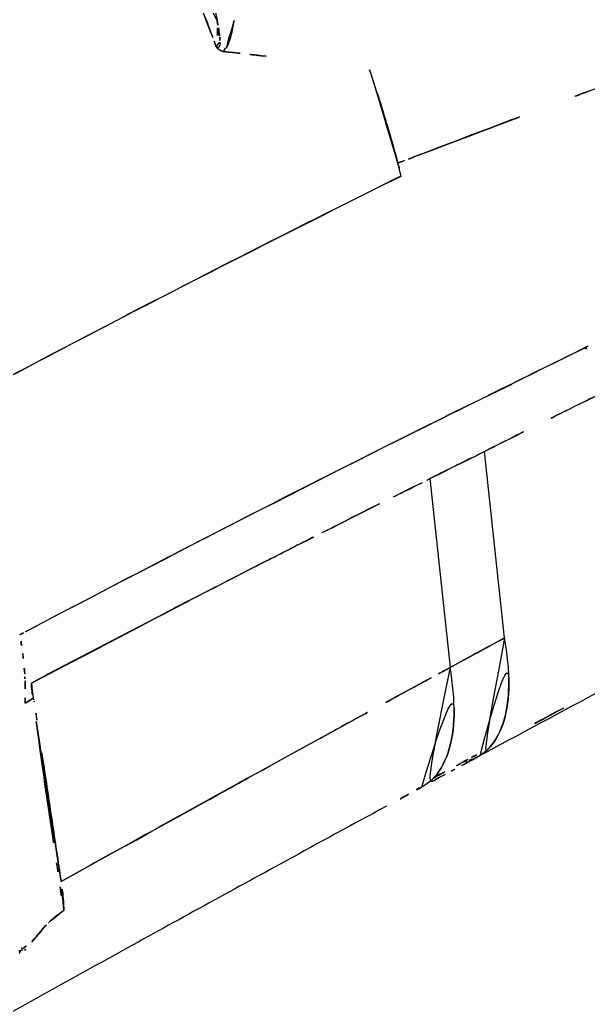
# Model space of a CAD drawing. Extents: x 16296660632 to 16296668616, y -37409619871 to -37409616241.
# Drawn here: x 16296668233.17 to 16296668260.86, y -37409617440.72 to -37409617392.24 of the extents above; entities that cross this region are included whole.
import ezdxf

# ---------------------------------------------------------------- set-up
doc = ezdxf.new("R2010")
doc.units = 0
doc.header["$LTSCALE"] = 10
doc.header["$MEASUREMENT"] = 0
doc.layers.get('0').update_dxf_attribs({"linetype": 'CONTINUOUS'})

msp = doc.modelspace()

# ---------------------------------------------------------------- linework, layer by layer
at = {"linetype": 'Continuous'}
for p, q in [((16296668251.76009, -37409617399.858124), (16296668251.59063, -37409617399.228706)), ((16296668256.794319, -37409617422.37796), (16296668255.81937, -37409617413.283813)), ((16296668253.154699, -37409617414.608818), (16296668254.138029, -37409617423.818916)), ((16296668233.8528, -37409617425.39785), (16296668233.729931, -37409617424.579353))]:
    msp.add_line(p, q, dxfattribs=at)
for points, start_tangent, end_tangent in [([(16296668242.467699, -37409617392.82328), (16296668239.29912, -37409617385.488548), (16296668235.219431, -37409617378.15921), (16296668230.536011, -37409617371.653503), (16296668225.370951, -37409617366.035957), (16296668219.840771, -37409617361.292717), (16296668213.861691, -37409617357.263527), (16296668207.38117, -37409617353.85125), (16296668205.102949, -37409617352.842102)], (-0.354527552, 0.935045568), (-0.920824799, 0.389976525)), ([(16296668205.42798, -37409617352.980957), (16296668207.71859, -37409617354.008667), (16296668214.1985, -37409617357.467346), (16296668220.134979, -37409617361.518417), (16296668225.59572, -37409617366.248268), (16296668230.66762, -37409617371.813766), (16296668235.27327, -37409617378.244331), (16296668239.317711, -37409617385.507446), (16296668242.46789, -37409617392.823196)], (0.919061776, -0.3941135), (0.353266395, -0.93552277)), ([(16296668242.775419, -37409617392.249649), (16296668242.74662, -37409617392.101196), (16296668242.701229, -37409617391.878319), (16296668242.653099, -37409617391.652473), (16296668242.605181, -37409617391.434921), (16296668242.55978, -37409617391.233597), (16296668242.51684, -37409617391.046883), (16296668242.47576, -37409617390.871323), (16296668242.43585, -37409617390.703468), (16296668242.396391, -37409617390.539909), (16296668242.35656, -37409617390.377136), (16296668242.31554, -37409617390.211739), (16296668242.27244, -37409617390.040253), (16296668242.22632, -37409617389.859177), (16296668242.176201, -37409617389.6651), (16296668242.121059, -37409617389.454552), (16296668242.05982, -37409617389.224083), (16296668241.991329, -37409617388.970238), (16296668241.91441, -37409617388.68959), (16296668241.827761, -37409617388.378754), (16296668241.72998, -37409617388.034317), (16296668241.61952, -37409617387.652939), (16296668241.49472, -37409617387.231354), (16296668241.353781, -37409617386.766258), (16296668241.194731, -37409617386.254593), (16296668241.015421, -37409617385.693283), (16296668240.813511, -37409617385.079498), (16296668240.58647, -37409617384.410591), (16296668240.331579, -37409617383.684143), (16296668240.04583, -37409617382.898048), (16296668239.725599, -37409617382.05056), (16296668239.36669, -37409617381.140388), (16296668238.964319, -37409617380.166878), (16296668238.511869, -37409617379.12735), (16296668237.99896, -37409617378.01429), (16296668237.41717, -37409617376.828941), (16296668236.75281, -37409617375.566277), (16296668235.990999, -37409617374.223228), (16296668235.115179, -37409617372.799088), (16296668234.10578, -37409617371.296463), (16296668232.939939, -37409617369.722656), (16296668231.63377, -37409617368.13723), (16296668230.164989, -37409617366.541), (16296668228.64953, -37409617365.065529)], (-0.186371815, 0.982479285), (-0.734986913, 0.678081291)), ([(16296668242.779301, -37409617392.249229), (16296668242.80698, -37409617392.654793)], (0.108096507, -0.994140405), (0.027202854, -0.999629934)), ([(16296668242.821131, -37409617392.501457), (16296668242.78677, -37409617392.310066), (16296668242.775419, -37409617392.249649)], (-0.170231725, 0.985404059), (-0.186371816, 0.982479285)), ([(16296668242.80698, -37409617392.654793), (16296668242.742451, -37409617393.557487)], (0.027202855, -0.999629934), (-0.175141078, -0.984543347)), ([(16296668242.89912, -37409617393.019112), (16296668242.893089, -37409617392.97213), (16296668242.872959, -37409617392.826187), (16296668242.84944, -37409617392.671837), (16296668242.821131, -37409617392.501457)], (-0.124597175, 0.99220741), (-0.170231724, 0.985404059)), ([(16296668243.601959, -37409617392.316833), (16296668243.544291, -37409617392.66095), (16296668243.46701, -37409617393.012421), (16296668243.375641, -37409617393.321419), (16296668243.26491, -37409617393.581902), (16296668243.09672, -37409617393.791573)], (-0.146625571, -0.989192065), (-0.824673168, -0.565609553)), ([(16296668243.316299, -37409617393.288094), (16296668243.605761, -37409617392.317596)], (0.363850824, 0.931457234), (0.198044938, 0.980192941)), ([(16296668243.607321, -37409617392.280327), (16296668243.601959, -37409617392.316833)], (-0.143342327, -0.989673167), (-0.14662557, -0.989192065)), ([(16296668243.605761, -37409617392.317596), (16296668243.62081, -37409617392.240028)], (0.198044938, 0.980192942), (0.18273555, 0.983162102)), ([(16296668242.467899, -37409617392.823219), (16296668242.74172, -37409617393.557854)], (0.353266268, -0.935522819), (0.345274748, -0.938501651)), ([(16296668242.742451, -37409617393.557487), (16296668242.467699, -37409617392.82328)], (-0.346429551, 0.938075992), (-0.354527552, 0.935045568)), ([(16296668242.922131, -37409617393.244301), (16296668242.910009, -37409617393.110893), (16296668242.89912, -37409617393.019112)], (-0.06436008, 0.997926741), (-0.124597175, 0.99220741)), ([(16296668242.74172, -37409617393.557854), (16296668242.842199, -37409617393.673737)], (0.537956352, -0.842972694), (0.782805803, -0.62226608)), ([(16296668242.74222, -37409617393.55854), (16296668242.814039, -37409617393.597366), (16296668242.877041, -37409617393.563583), (16296668242.911779, -37409617393.473289), (16296668242.924259, -37409617393.364723), (16296668242.922131, -37409617393.244301)], (0.794357083, -0.607451088), (-0.06436008, 0.997926741)), ([(16296668242.842159, -37409617393.67379), (16296668242.831381, -37409617393.663437), (16296668242.74222, -37409617393.55854)], (-0.735820534, 0.677176596), (-0.672463071, 0.740130676)), ([(16296668242.842199, -37409617393.673737), (16296668242.9643, -37409617393.743378), (16296668243.01219, -37409617393.763412)], (0.782805803, -0.62226608), (0.931379775, -0.364049056)), ([(16296668243.011801, -37409617393.764671), (16296668242.950211, -37409617393.743248), (16296668242.842159, -37409617393.67379)], (-0.957685643, 0.287816278), (-0.735820534, 0.677176596)), ([(16296668243.09672, -37409617393.791573), (16296668243.316299, -37409617393.288094)], (0.433457774, 0.901173878), (0.363850824, 0.931457234)), ([(16296668243.01219, -37409617393.763412), (16296668243.09672, -37409617393.791573)], (0.931379775, -0.364049055), (0.965386091, -0.260825028)), ([(16296668243.09672, -37409617393.791573), (16296668243.011801, -37409617393.764671)], (-0.934479293, 0.356017487), (-0.957685643, 0.287816278)), ([(16296668243.09672, -37409617393.791573), (16296668245.180639, -37409617394.018761)], (0.994806502, -0.101784196), (0.993366554, -0.114990824)), ([(16296668245.180639, -37409617394.018761), (16296668243.09672, -37409617393.791573)], (-0.993369609, 0.114964432), (-0.994799826, 0.101849428)), ([(16296668265.73155, -37409617393.941833), (16296668264.855021, -37409617394.261818), (16296668252.41889, -37409617398.911507)], (-0.939554704, -0.34239883), (-0.934247987, -0.356624029)), ([(16296668250.21385, -37409617394.684464), (16296668250.753559, -37409617396.375511), (16296668251.269819, -37409617398.098717)], (0.312668372, -0.949862353), (0.277345437, -0.960770268)), ([(16296668251.590099, -37409617399.228287), (16296668251.15617, -37409617397.673378), (16296668250.69692, -37409617396.158791), (16296668250.21385, -37409617394.684464)], (-0.258321726, 0.966058945), (-0.322153762, 0.946687358)), ([(16296668252.41868, -37409617398.91098), (16296668265.731701, -37409617393.942238)], (0.933827977, 0.357722391), (0.93973581, 0.34190146)), ([(16296668251.269819, -37409617398.098717), (16296668251.59808, -37409617399.267174)], (0.277345437, -0.960770268), (0.26376603, -0.964586689)), ([(16296668251.59063, -37409617399.228706), (16296668252.41868, -37409617398.91098)], (0.933426186, 0.358769502), (0.933827977, 0.357722391)), ([(16296668252.41889, -37409617398.911507), (16296668251.590099, -37409617399.228287)], (-0.934247987, -0.356624029), (-0.933941164, -0.357426779)), ([(16296668251.59808, -37409617399.267174), (16296668251.75733, -37409617399.857323)], (0.26376603, -0.964586689), (0.257341774, -0.96632045)), ([(16296668231.578609, -37409617410.217163), (16296668238.259359, -37409617406.704376), (16296668244.986919, -37409617403.250977), (16296668251.76009, -37409617399.858124)], (0.882759447, 0.469825243), (0.896270048, 0.443508738)), ([(16296668251.75733, -37409617399.857323), (16296668248.650539, -37409617401.403847), (16296668231.579691, -37409617410.21476)], (-0.896210843, -0.443628363), (-0.882879811, -0.46959902)), ([(16296668260.857969, -37409617408.159027), (16296668256.24124, -37409617410.432266), (16296668254.90686, -37409617411.094513)], (-0.898063215, -0.439866414), (-0.895418639, -0.445225181)), ([(16296668260.741369, -37409617408.276398), (16296668260.882151, -37409617408.208763)], (0.901336211, 0.433120115), (0.901350657, 0.433090052)), ([(16296668260.76932, -37409617410.81752), (16296668262.20149, -37409617410.110207), (16296668266.525749, -37409617407.980614)], (0.896546045, 0.442950549), (0.898395196, 0.439187968)), ([(16296668254.908421, -37409617411.097603), (16296668260.741369, -37409617408.276398)], (0.898336292, 0.439308441), (0.901336211, 0.433120115)), ([(16296668254.90686, -37409617411.094513), (16296668233.61792, -37409617421.985519)], (-0.895418639, -0.445225181), (-0.885310245, -0.465000827)), ([(16296668233.61837, -37409617421.986397), (16296668243.465, -37409617416.857391), (16296668253.793539, -37409617411.644524), (16296668254.908421, -37409617411.097603)], (0.883812588, 0.467841116), (0.898336292, 0.439308441)), ([(16296668260.76651, -37409617410.811897), (16296668256.33736, -37409617413.026489)], (-0.895015362, -0.446035315), (-0.894361694, -0.447344566)), ([(16296668255.81937, -37409617413.283821), (16296668260.76932, -37409617410.81752)], (0.892568965, 0.450910904), (0.896546045, 0.442950549)), ([(16296668256.33736, -37409617413.026489), (16296668255.820049, -37409617413.285179)], (-0.894361694, -0.447344566), (-0.894458204, -0.447151564)), ([(16296668253.15468, -37409617414.608803), (16296668254.042549, -37409617414.166344), (16296668254.93079, -37409617413.724709), (16296668255.819361, -37409617413.283852)], (0.89482457, 0.446417953), (0.896002422, 0.444049164)), ([(16296668255.820049, -37409617413.285179), (16296668253.157869, -37409617414.615196)], (-0.894458204, -0.447151564), (-0.894579749, -0.446908349)), ([(16296668271.53664, -37409617414.471123), (16296668269.90365, -37409617415.337311), (16296668263.25775, -37409617418.89386), (16296668256.794319, -37409617422.377968)], (-0.883769209, -0.467923055), (-0.877942668, -0.47876578)), ([(16296668252.770439, -37409617414.808769), (16296668249.171881, -37409617416.61071)], (-0.894545128, -0.446977644), (-0.893585675, -0.448892683)), ([(16296668253.157869, -37409617414.615196), (16296668252.770439, -37409617414.808769)], (-0.894579749, -0.446908349), (-0.894545128, -0.446977644)), ([(16296668249.169741, -37409617416.606453), (16296668253.154711, -37409617414.608833)], (0.892978809, 0.450098708), (0.894919934, 0.446226749)), ([(16296668249.08605, -37409617416.653831), (16296668245.953409, -37409617418.235077)], (-0.893548637, -0.448966405), (-0.891738016, -0.452551998)), ([(16296668249.08396, -37409617416.649696), (16296668249.169741, -37409617416.606453)], (0.892935061, 0.450185492), (0.892978809, 0.450098707)), ([(16296668249.171881, -37409617416.61071), (16296668249.08605, -37409617416.653831)], (-0.893585675, -0.448892683), (-0.893548638, -0.448966404)), ([(16296668245.95343, -37409617418.23513), (16296668246.689341, -37409617417.861122), (16296668249.08396, -37409617416.649696)], (0.891279898, 0.453453573), (0.892935061, 0.450185493)), ([(16296668275.43992, -37409617417.563583), (16296668268.935551, -37409617420.99366), (16296668261.64356, -37409617424.871712), (16296668255.47267, -37409617428.183769)], (-0.885249966, -0.465115574), (-0.880218989, -0.474567732)), ([(16296668245.002159, -37409617418.719788), (16296668245.95343, -37409617418.23513)], (0.890751692, 0.45449029), (0.891279898, 0.453453573)), ([(16296668245.953409, -37409617418.235077), (16296668245.381241, -37409617418.525787), (16296668245.001751, -37409617418.718987)], (-0.891738016, -0.452551998), (-0.891016455, -0.453971009)), ([(16296668245.001751, -37409617418.718987), (16296668233.730021, -37409617424.585503)], (-0.891016455, -0.453971009), (-0.883448829, -0.468527658)), ([(16296668233.729931, -37409617424.579353), (16296668240.211821, -37409617421.182564), (16296668245.002159, -37409617418.719788)], (0.883498352, 0.468434267), (0.890751692, 0.45449029)), ([(16296668233.171129, -37409617422.223343), (16296668233.61837, -37409617421.986397)], (0.883478565, 0.468471584), (0.883812588, 0.467841116)), ([(16296668233.61792, -37409617421.985519), (16296668233.17083, -37409617422.220467)], (-0.885310245, -0.465000827), (-0.885112405, -0.465377299)), ([(16296668233.255381, -37409617422.741852), (16296668233.17082, -37409617422.223228)], (-0.146872845, 0.989155381), (-0.174730247, 0.984616342)), ([(16296668233.25539, -37409617422.741852), (16296668233.171129, -37409617422.223343)], (-0.146471442, 0.989214899), (-0.174083667, 0.984730865)), ([(16296668254.138029, -37409617423.818893), (16296668255.01758, -37409617423.342079), (16296668255.902941, -37409617422.861366), (16296668256.794319, -37409617422.377968)], (0.87945019, 0.475990928), (0.879346799, 0.476181905)), ([(16296668256.794319, -37409617422.377968), (16296668255.90863, -37409617422.857368), (16296668255.02319, -37409617423.337669), (16296668254.138041, -37409617423.818916)], (-0.879659182, -0.475604587), (-0.878318781, -0.478075433)), ([(16296668256.794319, -37409617422.377968), (16296668256.9988, -37409617424.710327), (16296668256.695721, -37409617426.608803), (16296668255.93191, -37409617427.852242), (16296668255.59804, -37409617428.105637)], (0.176891855, -0.984230294), (-0.84866175, -0.528935946)), ([(16296668233.338551, -37409617423.382751), (16296668233.25539, -37409617422.741852)], (-0.110478415, 0.993878524), (-0.146471442, 0.989214899)), ([(16296668233.338739, -37409617423.383034), (16296668233.255381, -37409617422.741852)], (-0.11056879, 0.993868474), (-0.146872845, 0.989155381)), ([(16296668255.597481, -37409617428.104736), (16296668255.969139, -37409617427.816597), (16296668256.73304, -37409617426.496231), (16296668257.00013, -37409617424.629547), (16296668256.794319, -37409617422.377968)], (0.848340151, 0.529451592), (-0.176892375, 0.984230201)), ([(16296668233.404751, -37409617424.130699), (16296668233.338551, -37409617423.382751)], (-0.065087527, 0.997879559), (-0.110478415, 0.993878524)), ([(16296668233.40485, -37409617424.130699), (16296668233.338739, -37409617423.383034)], (-0.064795721, 0.997898549), (-0.11056879, 0.993868474)), ([(16296668233.418631, -37409617424.372437), (16296668233.404751, -37409617424.130699)], (-0.049489779, 0.99877463), (-0.065087528, 0.997879559)), ([(16296668233.41864, -37409617424.372429), (16296668233.40486, -37409617424.130943)], (-0.049044451, 0.998796597), (-0.064780695, 0.997899525)), ([(16296668252.64889, -37409617424.628464), (16296668254.138269, -37409617423.820518)], (0.878628688, 0.477505632), (0.879382637, 0.476115719)), ([(16296668254.138269, -37409617423.820518), (16296668254.328329, -37409617426.134888), (16296668254.02508, -37409617428.007263), (16296668253.24814, -37409617429.291077), (16296668252.781309, -37409617429.631653)], (0.171867891, -0.985120007), (-0.872884468, -0.487926947)), ([(16296668254.138041, -37409617423.818916), (16296668252.649031, -37409617424.628731)], (-0.87864011, -0.477484615), (-0.87831959, -0.478073946)), ([(16296668233.434521, -37409617424.858994), (16296668233.42425, -37409617424.497383), (16296668233.41864, -37409617424.372437)], (-0.0158247, 0.999874782), (-0.049044422, 0.998796598)), ([(16296668233.43479, -37409617424.859207), (16296668233.424299, -37409617424.497276), (16296668233.418631, -37409617424.372437)], (-0.016429437, 0.999865028), (-0.049489779, 0.99877463)), ([(16296668233.730021, -37409617424.585503), (16296668233.749491, -37409617424.851624), (16296668233.776939, -37409617425.096153), (16296668233.82258, -37409617425.319809)], (0.056568246, -0.998398735), (0.249126646, -0.968470916)), ([(16296668252.649031, -37409617424.628731), (16296668248.355459, -37409617426.972183)], (-0.87831959, -0.478073946), (-0.877151443, -0.480213854)), ([(16296668252.75214, -37409617429.647636), (16296668253.247761, -37409617429.291191), (16296668254.024691, -37409617428.007446), (16296668254.328079, -37409617426.134987), (16296668254.138029, -37409617423.818893)], (0.879396833, 0.476089499), (-0.171799206, 0.985131987)), ([(16296668233.427509, -37409617425.565071), (16296668233.434521, -37409617424.858994)], (0.036495245, 0.999333827), (-0.0158247, 0.999874782)), ([(16296668233.42803, -37409617425.565437), (16296668233.43479, -37409617424.859207)], (0.036620685, 0.999329238), (-0.016429437, 0.999865028)), ([(16296668233.42244, -37409617425.56234), (16296668233.556021, -37409617425.482483), (16296668233.689159, -37409617425.401489), (16296668233.821871, -37409617425.319366)], (0.860305494, 0.509778832), (0.848358963, 0.529421449)), ([(16296668233.82258, -37409617425.319809), (16296668233.691059, -37409617425.401657), (16296668233.559549, -37409617425.483543), (16296668233.42803, -37409617425.565437)], (-0.849020425, -0.528360026), (-0.848830296, -0.528665423)), ([(16296668233.86797, -37409617425.499184), (16296668233.85281, -37409617425.39785)], (-0.147946958, 0.988995297), (-0.147946495, 0.988995366)), ([(16296668248.35545, -37409617426.972183), (16296668248.6152, -37409617426.829872), (16296668252.64889, -37409617424.628464)], (0.876972885, 0.480539861), (0.878628688, 0.477505632)), ([(16296668234.000031, -37409617426.381981), (16296668233.86797, -37409617425.499184)], (-0.147950984, 0.988994695), (-0.147946957, 0.988995297)), ([(16296668259.66419, -37409617425.798973), (16296668256.01531, -37409617427.757538)], (-0.881607246, -0.471983755), (-0.880574845, -0.473907103)), ([(16296668233.971951, -37409617426.457527), (16296668234.285231, -37409617428.741966), (16296668234.78676, -37409617432.189041), (16296668234.958349, -37409617433.345909)], (0.132310872, -0.991208269), (0.147065819, -0.989126708)), ([(16296668235.17771, -37409617434.253311), (16296668234.73609, -37409617431.301918), (16296668234.29446, -37409617428.35009), (16296668234.000031, -37409617426.381981)], (-0.147986653, 0.988989358), (-0.147950984, 0.988994695)), ([(16296668248.355459, -37409617426.972183), (16296668247.758699, -37409617427.299049), (16296668241.43779, -37409617430.778709), (16296668235.17771, -37409617434.253311)], (-0.877151443, -0.480213854), (-0.87335122, -0.487091005)), ([(16296668235.181379, -37409617434.253601), (16296668237.510731, -37409617432.958153), (16296668243.02352, -37409617429.90493), (16296668248.35545, -37409617426.972183)], (0.873774527, 0.486331241), (0.876972885, 0.480539861)), ([(16296668255.416771, -37409617428.079811), (16296668254.79212, -37409617428.416428)], (-0.880399032, -0.474233638), (-0.880213596, -0.474577733)), ([(16296668255.59804, -37409617428.105637), (16296668255.47049, -37409617428.179626)], (-0.84866175, -0.528935945), (-0.880451538, -0.474136151)), ([(16296668254.792721, -37409617428.416344), (16296668253.88376, -37409617428.906723)], (-0.880213619, -0.474577692), (-0.879964181, -0.47504004)), ([(16296668255.472719, -37409617428.183746), (16296668254.80373, -37409617428.544601), (16296668254.354851, -37409617428.786926)], (-0.880218695, -0.474568277), (-0.879904792, -0.475150037)), ([(16296668254.79212, -37409617428.416428), (16296668255.221781, -37409617428.294647)], (0.985361545, 0.170477641), (0.929681394, 0.368364636)), ([(16296668254.792179, -37409617428.416527), (16296668255.363779, -37409617428.108528)], (0.880247826, 0.474514242), (0.880407606, 0.474217722)), ([(16296668255.22196, -37409617428.29509), (16296668254.792721, -37409617428.416344)], (-0.930299809, -0.366800035), (-0.985319252, -0.170721913)), ([(16296668255.47049, -37409617428.179626), (16296668255.22196, -37409617428.29509)], (-0.880451538, -0.474136151), (-0.930299809, -0.366800035)), ([(16296668255.470011, -37409617428.178841), (16296668255.597481, -37409617428.104736)], (0.879850764, 0.475250075), (0.848340151, 0.529451592)), ([(16296668253.901779, -37409617429.031662), (16296668253.44454, -37409617429.278801), (16296668252.75453, -37409617429.652046)], (-0.87978007, -0.475380929), (-0.879470931, -0.475952605)), ([(16296668253.310579, -37409617429.216072), (16296668254.792179, -37409617428.416527)], (0.87982974, 0.475288995), (0.880247826, 0.474514242)), ([(16296668253.88376, -37409617428.906723), (16296668253.315269, -37409617429.21373)], (-0.879964181, -0.47504004), (-0.879809431, -0.475326587)), ([(16296668254.354851, -37409617428.786926), (16296668253.901779, -37409617429.031662)], (-0.879904792, -0.475150037), (-0.87978007, -0.475380929)), ([(16296668252.11639, -37409617429.999031), (16296668251.04472, -37409617430.580017)], (-0.879258993, -0.476344019), (-0.878975513, -0.476866908)), ([(16296668252.752831, -37409617429.647324), (16296668252.058981, -37409617429.893044)], (-0.879337326, -0.476199398), (-0.984258972, -0.176732215)), ([(16296668252.755779, -37409617429.652771), (16296668252.11639, -37409617429.999031)], (-0.879425809, -0.476035972), (-0.879258993, -0.476344019)), ([(16296668252.781309, -37409617429.631653), (16296668252.752831, -37409617429.647324)], (-0.872884467, -0.487926948), (-0.879337327, -0.476199397)), ([(16296668251.04472, -37409617430.580017), (16296668246.108419, -37409617433.267143), (16296668238.194559, -37409617437.615059), (16296668232.59514, -37409617440.720428)], (-0.878975513, -0.476866908), (-0.873953512, -0.486009525)), ([(16296668234.958349, -37409617433.345909), (16296668235.131519, -37409617434.506767)], (0.147065819, -0.989126708), (0.148081367, -0.988975181)), ([(16296668235.31225, -37409617435.675583), (16296668235.28879, -37409617435.214706), (16296668235.24522, -37409617434.740913), (16296668235.181379, -37409617434.253601)], (-0.029589496, 0.999562135), (-0.148097319, 0.988972792)), ([(16296668235.131519, -37409617434.506767), (16296668235.306749, -37409617435.6716)], (0.148081367, -0.988975181), (0.149494559, -0.988762548)), ([(16296668235.306749, -37409617435.6716), (16296668234.667959, -37409617436.16114), (16296668234.46282, -37409617436.367722)], (-0.853291908, -0.521433523), (-0.683670706, -0.729790631)), ([(16296668234.56229, -37409617436.277733), (16296668235.31225, -37409617435.675583)], (0.704406526, 0.709796764), (0.827831053, 0.560977493)), ([(16296668233.96032, -37409617436.953827), (16296668234.56229, -37409617436.277733)], (0.685762574, 0.727825317), (0.704406526, 0.709796764)), ([(16296668234.46282, -37409617436.367722), (16296668234.061541, -37409617436.829491), (16296668233.959181, -37409617436.952904)], (-0.683670706, -0.729790631), (-0.636870268, -0.770970986)), ([(16296668233.334299, -37409617437.522087), (16296668233.756081, -37409617437.157059)], (0.775115385, 0.631819705), (0.729230305, 0.68426834)), ([(16296668233.947229, -37409617436.967377), (16296668233.46492, -37409617437.573982)], (-0.636451685, -0.771316571), (-0.602726715, -0.797947685)), ([(16296668233.756081, -37409617437.157059), (16296668233.96032, -37409617436.953827)], (0.729230305, 0.68426834), (0.685762574, 0.727825317)), ([(16296668233.200859, -37409617437.624763), (16296668232.964849, -37409617437.669762)], (-0.982191187, -0.187884201), (-0.982392205, -0.186830284)), ([(16296668233.203171, -37409617437.626167), (16296668233.017679, -37409617438.001663)], (-0.432132201, -0.901810269), (-0.453870502, -0.891067656)), ([(16296668233.27512, -37409617437.474213), (16296668233.203171, -37409617437.626167)], (-0.423827413, -0.905742968), (-0.4321322, -0.901810269)), ([(16296668233.28697, -37409617437.608261), (16296668233.200859, -37409617437.624763)], (-0.982081408, -0.188457181), (-0.982191187, -0.187884201)), ([(16296668233.28723, -37409617437.608543), (16296668233.334299, -37409617437.522087)], (0.477621268, 0.878565834), (0.478723376, 0.87796579)), ([(16296668233.46492, -37409617437.573982), (16296668233.28697, -37409617437.608261)], (-0.981791727, -0.189960536), (-0.982081407, -0.188457181))]:
    msp.add_spline(points, degree=3, dxfattribs=dict(at, start_tangent=start_tangent, end_tangent=end_tangent))

doc.saveas('drawing.dxf')
